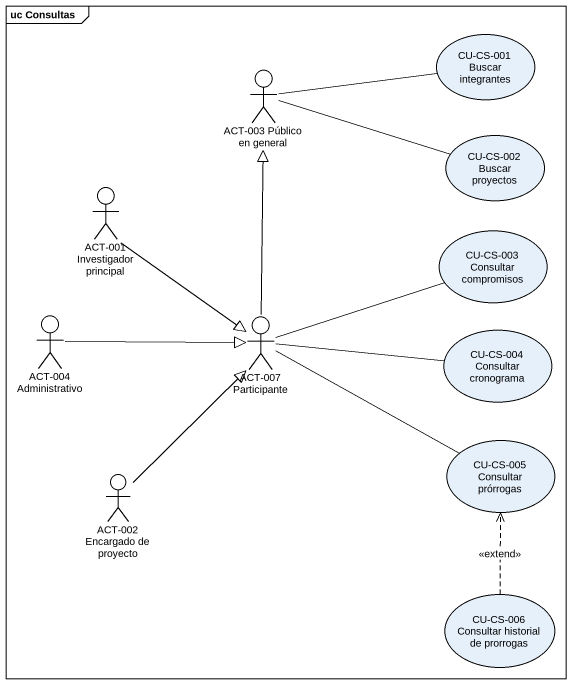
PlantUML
@startuml
mainframe uc Consultas
actor "ACT-003 Público en general" as ACT_003_Público_en_general
usecase "CU-CS-001 Buscar integrantes" as CU_CS_001_Buscar_integrantes
usecase "CU-CS-002 Buscar proyectos" as CU_CS_002_Buscar_proyectos
actor "ACT-001 Investigador principal" as ACT_001_Investigador
usecase "CU-CS-003 Consultar compromisos" as CU_CS_003_Consultar
actor "ACT-004 Administrativo" as ACT_004_Administrativo
actor "ACT-007 Participante" as ACT_007_Participante
usecase "CU-CS-004 Consultar cronograma" as CU_CS_004_Consultar
usecase "CU-CS-005 Consultar prórrogas" as CU_CS_005_Consultar
actor "ACT-002 Encargado de proyecto" as ACT_002_Encargado_de
usecase "CU-CS-006 Consultar historial de prorrogas" as CU_CS_006_Consultar
ACT_003_Público_en_general -right- CU_CS_001_Buscar_integrantes
ACT_003_Público_en_general -right- CU_CS_002_Buscar_proyectos
ACT_001_Investigador --|> ACT_007_Participante
ACT_004_Administrativo -right-|> ACT_007_Participante
ACT_007_Participante -up-|> ACT_003_Público_en_general
ACT_007_Participante -right- CU_CS_003_Consultar
ACT_007_Participante -right- CU_CS_004_Consultar
ACT_007_Participante -right- CU_CS_005_Consultar
ACT_002_Encargado_de -up-|> ACT_007_Participante
CU_CS_006_Consultar .up.> CU_CS_005_Consultar : <<extend>>
@enduml
